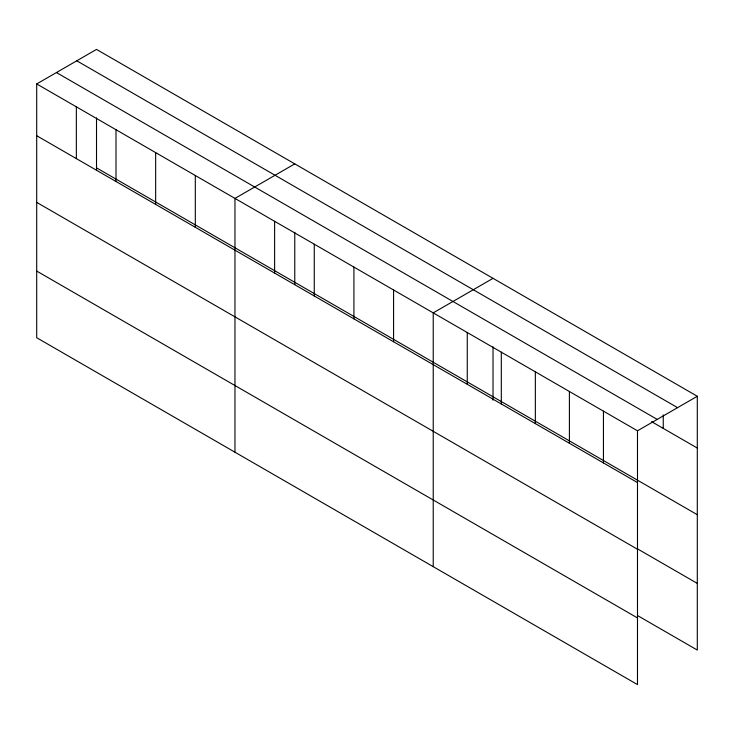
<?xml version="1.0" encoding="UTF-8"?>
<svg xmlns="http://www.w3.org/2000/svg" width="734" height="734" viewBox="0 0 734 734"><rect width="100%" height="100%" fill="white"/><g stroke="black" fill="none" stroke-linecap="round" stroke-linejoin="round"><path stroke-width="1.1" d="M36.7 83.942L637.488 430.803L637.488 684.593L36.7 337.732L36.7 83.942L96.512 49.407L697.3 396.268L697.3 650.058L637.965 615.798M294.774 163.875L234.963 198.409L234.963 452.19M493.028 278.342L433.225 312.868L433.225 566.657M637.488 430.803L697.3 396.268M76.776 60.803L677.565 407.664M56.435 72.547L657.224 419.408M651.581 421.655L697.3 448.052M96.512 167.847L697.3 514.708M36.7 135.717L637.488 482.577M637.965 549.142L697.3 583.392M36.7 202.382L637.488 549.243M36.7 271.066L637.488 617.927M663.252 414.884L663.252 428.39M603.44 411.15L603.44 462.925M569.4 391.488L569.4 443.272M535.352 371.835L535.352 423.61M501.313 352.182L501.313 403.957M493.028 346.778L493.028 400.213M467.264 332.53L467.264 384.304M393.571 289.976L393.571 341.75M353.916 267.084L353.916 318.859M314.262 244.193L314.262 295.967M294.774 232.32L294.774 284.599M274.617 221.301L274.617 273.076M195.308 175.509L195.308 227.292M155.654 152.617L155.654 204.391M116.009 129.725L116.009 181.5M96.512 117.853L96.512 170.141M76.354 106.834L76.354 158.608"/></g></svg>
